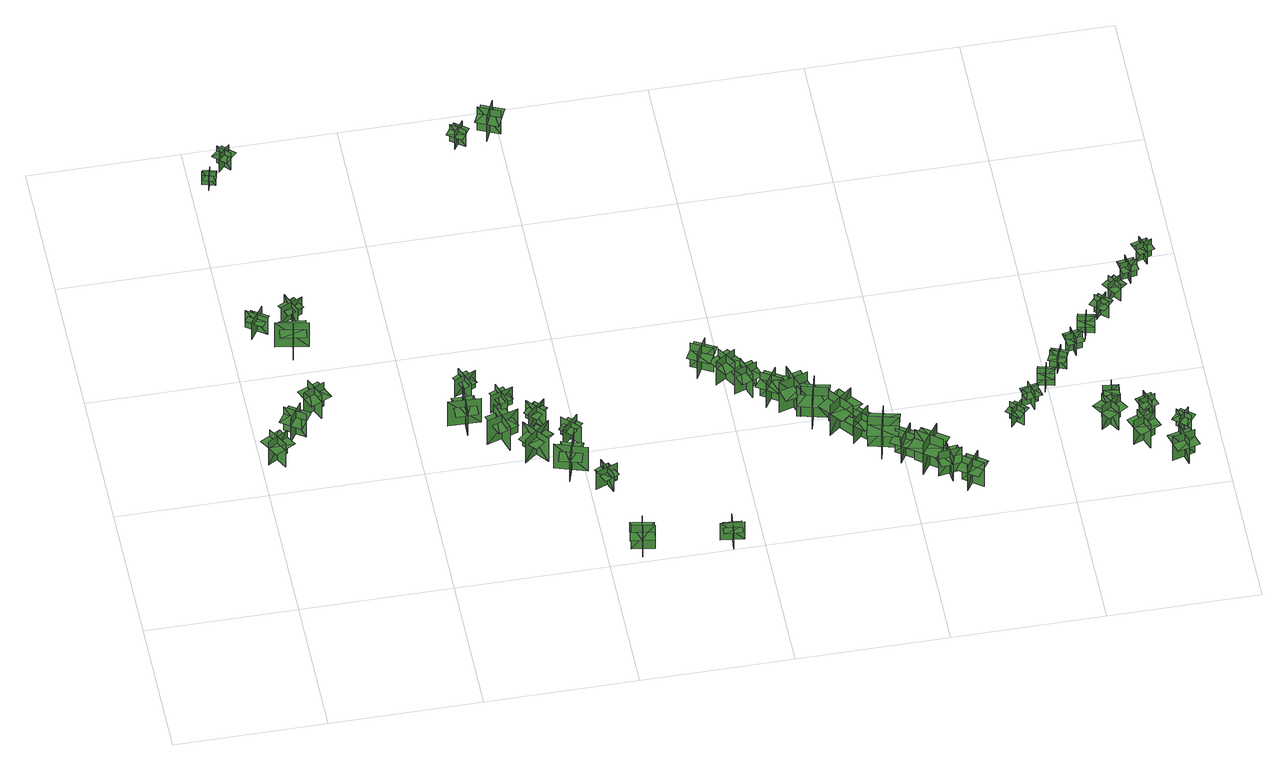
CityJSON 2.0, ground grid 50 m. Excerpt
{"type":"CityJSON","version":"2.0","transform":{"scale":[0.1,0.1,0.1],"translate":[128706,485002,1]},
"CityObjects":{
"tree1":{"type":"SolitaryVegetationObject","geometry":[{"type":"MultiSurface","lod":"1","boundaries":[[[0,1,2]],[[0,2,3]],[[4,5,6]],[[4,6,7]],[[8,9,10]],[[8,10,11]],[[8,11,12]],[[8,12,13]]]}]},
"tree2":{"type":"SolitaryVegetationObject","geometry":[{"type":"MultiSurface","lod":"1","boundaries":[[[14,15,16]],[[14,16,17]],[[18,19,20]],[[18,20,21]],[[22,23,24]],[[22,24,25]],[[22,25,26]],[[22,26,27]]]}]},
"tree3":{"type":"SolitaryVegetationObject","geometry":[{"type":"MultiSurface","lod":"1","boundaries":[[[28,29,30]],[[28,30,31]],[[32,33,34]],[[32,34,35]],[[36,37,38]],[[36,38,39]],[[36,39,40]],[[36,40,41]]]}]},
"tree4":{"type":"SolitaryVegetationObject","geometry":[{"type":"MultiSurface","lod":"1","boundaries":[[[42,43,44]],[[42,44,45]],[[46,47,48]],[[46,48,49]],[[50,51,52]],[[50,52,53]],[[50,53,54]],[[50,54,55]]]}]},
"tree5":{"type":"SolitaryVegetationObject","geometry":[{"type":"MultiSurface","lod":"1","boundaries":[[[56,57,58]],[[56,58,59]],[[60,61,62]],[[60,62,63]],[[64,65,66]],[[64,66,67]],[[64,67,68]],[[64,68,69]]]}]},
"tree6":{"type":"SolitaryVegetationObject","geometry":[{"type":"MultiSurface","lod":"1","boundaries":[[[70,71,72]],[[70,72,73]],[[74,75,76]],[[74,76,77]],[[78,79,80]],[[78,80,81]],[[78,81,82]],[[78,82,83]]]}]},
"tree7":{"type":"SolitaryVegetationObject","geometry":[{"type":"MultiSurface","lod":"1","boundaries":[[[84,85,86]],[[84,86,87]],[[88,89,90]],[[88,90,91]],[[92,93,94]],[[92,94,95]],[[92,95,96]],[[92,96,97]]]}]},
"tree8":{"type":"SolitaryVegetationObject","geometry":[{"type":"MultiSurface","lod":"1","boundaries":[[[98,99,100]],[[98,100,101]],[[102,103,104]],[[102,104,105]],[[106,107,108]],[[106,108,109]],[[106,109,110]],[[106,110,111]]]}]},
"tree9":{"type":"SolitaryVegetationObject","geometry":[{"type":"MultiSurface","lod":"1","boundaries":[[[112,113,114]],[[112,114,115]],[[116,117,118]],[[116,118,119]],[[120,121,122]],[[120,122,123]],[[120,123,124]],[[120,124,125]]]}]},
"tree10":{"type":"SolitaryVegetationObject","geometry":[{"type":"MultiSurface","lod":"1","boundaries":[[[126,127,128]],[[126,128,129]],[[130,131,132]],[[130,132,133]],[[134,135,136]],[[134,136,137]],[[134,137,138]],[[134,138,139]]]}]},
"tree11":{"type":"SolitaryVegetationObject","geometry":[{"type":"MultiSurface","lod":"1","boundaries":[[[140,141,142]],[[140,142,143]],[[144,145,146]],[[144,146,147]],[[148,149,150]],[[148,150,151]],[[148,151,152]],[[148,152,153]]]}]},
"tree12":{"type":"SolitaryVegetationObject","geometry":[{"type":"MultiSurface","lod":"1","boundaries":[[[154,155,156]],[[154,156,157]],[[158,159,160]],[[158,160,161]],[[162,163,164]],[[162,164,165]],[[162,165,166]],[[162,166,167]]]}]},
"tree13":{"type":"SolitaryVegetationObject","geometry":[{"type":"MultiSurface","lod":"1","boundaries":[[[168,169,170]],[[168,170,171]],[[172,173,174]],[[172,174,175]],[[176,177,178]],[[176,178,179]],[[176,179,180]],[[176,180,181]]]}]},
"tree14":{"type":"SolitaryVegetationObject","geometry":[{"type":"MultiSurface","lod":"1","boundaries":[[[182,183,184]],[[182,184,185]],[[186,187,188]],[[186,188,189]],[[190,191,192]],[[190,192,193]],[[190,193,194]],[[190,194,195]]]}]},
"tree15":{"type":"SolitaryVegetationObject","geometry":[{"type":"MultiSurface","lod":"1","boundaries":[[[196,197,198]],[[196,198,199]],[[200,201,202]],[[200,202,203]],[[204,205,206]],[[204,206,207]],[[204,207,208]],[[204,208,209]]]}]},
"tree16":{"type":"SolitaryVegetationObject","geometry":[{"type":"MultiSurface","lod":"1","boundaries":[[[210,211,212]],[[210,212,213]],[[214,215,216]],[[214,216,217]],[[218,219,220]],[[218,220,221]],[[218,221,222]],[[218,222,223]]]}]},
"tree17":{"type":"SolitaryVegetationObject","geometry":[{"type":"MultiSurface","lod":"1","boundaries":[[[224,225,226]],[[224,226,227]],[[228,229,230]],[[228,230,231]],[[232,233,234]],[[232,234,235]],[[232,235,236]],[[232,236,237]]]}]},
"tree18":{"type":"SolitaryVegetationObject","geometry":[{"type":"MultiSurface","lod":"1","boundaries":[[[238,239,240]],[[238,240,241]],[[242,243,244]],[[242,244,245]],[[246,247,248]],[[246,248,249]],[[246,249,250]],[[246,250,251]]]}]},
"tree19":{"type":"SolitaryVegetationObject","geometry":[{"type":"MultiSurface","lod":"1","boundaries":[[[252,253,254]],[[252,254,255]],[[256,257,258]],[[256,258,259]],[[260,261,262]],[[260,262,263]],[[260,263,264]],[[260,264,265]]]}]},
"tree20":{"type":"SolitaryVegetationObject","geometry":[{"type":"MultiSurface","lod":"1","boundaries":[[[266,267,268]],[[266,268,269]],[[270,271,272]],[[270,272,273]],[[274,275,276]],[[274,276,277]],[[274,277,278]],[[274,278,279]]]}]},
"tree21":{"type":"SolitaryVegetationObject","geometry":[{"type":"MultiSurface","lod":"1","boundaries":[[[280,281,282]],[[280,282,283]],[[284,285,286]],[[284,286,287]],[[288,289,290]],[[288,290,291]],[[288,291,292]],[[288,292,293]]]}]},
"tree22":{"type":"SolitaryVegetationObject","geometry":[{"type":"MultiSurface","lod":"1","boundaries":[[[294,295,296]],[[294,296,297]],[[298,299,300]],[[298,300,301]],[[302,303,304]],[[302,304,305]],[[302,305,306]],[[302,306,307]]]}]},
"tree23":{"type":"SolitaryVegetationObject","geometry":[{"type":"MultiSurface","lod":"1","boundaries":[[[308,309,310]],[[308,310,311]],[[312,313,314]],[[312,314,315]],[[316,317,318]],[[316,318,319]],[[316,319,320]],[[316,320,321]]]}]},
"tree24":{"type":"SolitaryVegetationObject","geometry":[{"type":"MultiSurface","lod":"1","boundaries":[[[322,323,324]],[[322,324,325]],[[326,327,328]],[[326,328,329]],[[330,331,332]],[[330,332,333]],[[330,333,334]],[[330,334,335]]]}]},
"tree25":{"type":"SolitaryVegetationObject","geometry":[{"type":"MultiSurface","lod":"1","boundaries":[[[336,337,338]],[[336,338,339]],[[340,341,342]],[[340,342,343]],[[344,345,346]],[[344,346,347]],[[344,347,348]],[[344,348,349]]]}]},
"tree26":{"type":"SolitaryVegetationObject","geometry":[{"type":"MultiSurface","lod":"1","boundaries":[[[350,351,352]],[[350,352,353]],[[354,355,356]],[[354,356,357]],[[358,359,360]],[[358,360,361]],[[358,361,362]],[[358,362,363]]]}]},
"tree27":{"type":"SolitaryVegetationObject","geometry":[{"type":"MultiSurface","lod":"1","boundaries":[[[364,365,366]],[[364,366,367]],[[368,369,370]],[[368,370,371]],[[372,373,374]],[[372,374,375]],[[372,375,376]],[[372,376,377]]]}]},
"tree28":{"type":"SolitaryVegetationObject","geometry":[{"type":"MultiSurface","lod":"1","boundaries":[[[378,379,380]],[[378,380,381]],[[382,383,384]],[[382,384,385]],[[386,387,388]],[[386,388,389]],[[386,389,390]],[[386,390,391]]]}]},
"tree29":{"type":"SolitaryVegetationObject","geometry":[{"type":"MultiSurface","lod":"1","boundaries":[[[392,393,394]],[[392,394,395]],[[396,397,398]],[[396,398,399]],[[400,401,402]],[[400,402,403]],[[400,403,404]],[[400,404,405]]]}]},
"tree30":{"type":"SolitaryVegetationObject","geometry":[{"type":"MultiSurface","lod":"1","boundaries":[[[406,407,408]],[[406,408,409]],[[410,411,412]],[[410,412,413]],[[414,415,416]],[[414,416,417]],[[414,417,418]],[[414,418,419]]]}]},
"tree31":{"type":"SolitaryVegetationObject","geometry":[{"type":"MultiSurface","lod":"1","boundaries":[[[420,421,422]],[[420,422,423]],[[424,425,426]],[[424,426,427]],[[428,429,430]],[[428,430,431]],[[428,431,432]],[[428,432,433]]]}]},
"tree32":{"type":"SolitaryVegetationObject","geometry":[{"type":"MultiSurface","lod":"1","boundaries":[[[434,435,436]],[[434,436,437]],[[438,439,440]],[[438,440,441]],[[442,443,444]],[[442,444,445]],[[442,445,446]],[[442,446,447]]]}]},
"tree33":{"type":"SolitaryVegetationObject","geometry":[{"type":"MultiSurface","lod":"1","boundaries":[[[448,449,450]],[[448,450,451]],[[452,453,454]],[[452,454,455]],[[456,457,458]],[[456,458,459]],[[456,459,460]],[[456,460,461]]]}]},
"tree34":{"type":"SolitaryVegetationObject","geometry":[{"type":"MultiSurface","lod":"1","boundaries":[[[462,463,464]],[[462,464,465]],[[466,467,468]],[[466,468,469]],[[470,471,472]],[[470,472,473]],[[470,473,474]],[[470,474,475]]]}]},
"tree35":{"type":"SolitaryVegetationObject","geometry":[{"type":"MultiSurface","lod":"1","boundaries":[[[476,477,478]],[[476,478,479]],[[480,481,482]],[[480,482,483]],[[484,485,486]],[[484,486,487]],[[484,487,488]],[[484,488,489]]]}]},
"tree36":{"type":"SolitaryVegetationObject","geometry":[{"type":"MultiSurface","lod":"1","boundaries":[[[490,491,492]],[[490,492,493]],[[494,495,496]],[[494,496,497]],[[498,499,500]],[[498,500,501]],[[498,501,502]],[[498,502,503]]]}]},
"tree37":{"type":"SolitaryVegetationObject","geometry":[{"type":"MultiSurface","lod":"1","boundaries":[[[504,505,506]],[[504,506,507]],[[508,509,510]],[[508,510,511]],[[512,513,514]],[[512,514,515]],[[512,515,516]],[[512,516,517]]]}]},
"tree38":{"type":"SolitaryVegetationObject","geometry":[{"type":"MultiSurface","lod":"1","boundaries":[[[518,519,520]],[[518,520,521]],[[522,523,524]],[[522,524,525]],[[526,527,528]],[[526,528,529]],[[526,529,530]],[[526,530,531]]]}]},
"tree39":{"type":"SolitaryVegetationObject","geometry":[{"type":"MultiSurface","lod":"1","boundaries":[[[532,533,534]],[[532,534,535]],[[536,537,538]],[[536,538,539]],[[540,541,542]],[[540,542,543]],[[540,543,544]],[[540,544,545]]]}]},
"tree40":{"type":"SolitaryVegetationObject","geometry":[{"type":"MultiSurface","lod":"1","boundaries":[[[546,547,548]],[[546,548,549]],[[550,551,552]],[[550,552,553]],[[554,555,556]],[[554,556,557]],[[554,557,558]],[[554,558,559]]]}]},
"tree41":{"type":"SolitaryVegetationObject","geometry":[{"type":"MultiSurface","lod":"1","boundaries":[[[560,561,562]],[[560,562,563]],[[564,565,566]],[[564,566,567]],[[568,569,570]],[[568,570,571]],[[568,571,572]],[[568,572,573]]]}]},
"tree42":{"type":"SolitaryVegetationObject","geometry":[{"type":"MultiSurface","lod":"1","boundaries":[[[574,575,576]],[[574,576,577]],[[578,579,580]],[[578,580,581]],[[582,583,584]],[[582,584,585]],[[582,585,586]],[[582,586,587]]]}]},
"tree43":{"type":"SolitaryVegetationObject","geometry":[{"type":"MultiSurface","lod":"1","boundaries":[[[588,589,590]],[[588,590,591]],[[592,593,594]],[[592,594,595]],[[596,597,598]],[[596,598,599]],[[596,599,600]],[[596,600,601]]]}]},
"tree44":{"type":"SolitaryVegetationObject","geometry":[{"type":"MultiSurface","lod":"1","boundaries":[[[602,603,604]],[[602,604,605]],[[606,607,608]],[[606,608,609]],[[610,611,612]],[[610,612,613]],[[610,613,614]],[[610,614,615]]]}]},
"tree45":{"type":"SolitaryVegetationObject","geometry":[{"type":"MultiSurface","lod":"1","boundaries":[[[616,617,618]],[[616,618,619]],[[620,621,622]],[[620,622,623]],[[624,625,626]],[[624,626,627]],[[624,627,628]],[[624,628,629]]]}]},
"tree46":{"type":"SolitaryVegetationObject","geometry":[{"type":"MultiSurface","lod":"1","boundaries":[[[630,631,632]],[[630,632,633]],[[634,635,636]],[[634,636,637]],[[638,639,640]],[[638,640,641]],[[638,641,642]],[[638,642,643]]]}]},
"tree47":{"type":"SolitaryVegetationObject","geometry":[{"type":"MultiSurface","lod":"1","boundaries":[[[644,645,646]],[[644,646,647]],[[648,649,650]],[[648,650,651]],[[652,653,654]],[[652,654,655]],[[652,655,656]],[[652,656,657]]]}]},
"tree48":{"type":"SolitaryVegetationObject","geometry":[{"type":"MultiSurface","lod":"1","boundaries":[[[658,659,660]],[[658,660,661]],[[662,663,664]],[[662,664,665]],[[666,667,668]],[[666,668,669]],[[666,669,670]],[[666,670,671]]]}]},
"tree49":{"type":"SolitaryVegetationObject","geometry":[{"type":"MultiSurface","lod":"1","boundaries":[[[672,673,674]],[[672,674,675]],[[676,677,678]],[[676,678,679]],[[680,681,682]],[[680,682,683]],[[680,683,684]],[[680,684,685]]]}]},
"tree50":{"type":"SolitaryVegetationObject","geometry":[{"type":"MultiSurface","lod":"1","boundaries":[[[686,687,688]],[[686,688,689]],[[690,691,692]],[[690,692,693]],[[694,695,696]],[[694,696,697]],[[694,697,698]],[[694,698,699]]]}]}
},
"vertices":[
[35,677,5],[73,609,5],[73,609,112],[35,677,112],[21,628,5],[88,665,5],[88,665,112],[21,628,112],[21,628,82],[39,594,82],[107,631,82],[88,665,82],[70,699,82],[2,662,82],
[160,722,7],[95,765,7],[95,765,114],[160,722,114],[150,773,7],[107,708,7],[107,708,114],[150,773,114],[150,773,84],[117,794,84],[75,729,84],[107,708,84],[139,687,84],[182,751,84],
[122,1175,12],[58,1220,12],[58,1220,89],[122,1175,89],[113,1227,12],[113,1227,89],[68,1163,89],[68,1163,12],[117,1179,69],[131,1201,69],[79,1234,69],[65,1212,69],[52,1190,69],[103,1157,69],
[239,843,8],[169,811,8],[169,811,116],[239,843,116],[191,861,8],[223,791,8],[223,791,116],[191,861,116],[191,861,86],[156,845,86],[188,775,86],[223,791,86],[258,807,86],[226,877,86],
[241,1101,11],[134,1120,11],[134,1120,120],[241,1101,120],[199,1161,11],[199,1161,120],[180,1054,120],[180,1054,11],[232,1103,91],[237,1139,91],[152,1150,91],[148,1114,91],[143,1079,91],[227,1067,91],
[173,1213,10],[244,1244,10],[244,1244,88],[173,1213,88],[222,1194,10],[222,1194,88],[191,1265,88],[191,1265,10],[180,1215,67],[191,1192,67],[245,1219,67],[234,1242,67],[223,1266,67],[168,1239,67],
[80,1840,10],[38,1852,10],[38,1852,71],[80,1840,71],[66,1866,10],[54,1823,10],[54,1823,71],[66,1866,71],[66,1866,54],[44,1871,54],[33,1829,54],[54,1823,54],[76,1817,54],[87,1860,54],
[140,1899,8],[101,1938,8],[101,1938,85],[140,1899,85],[140,1936,8],[102,1896,8],[102,1896,85],[140,1936,85],[140,1936,64],[121,1955,64],[82,1916,64],[102,1896,64],[121,1877,64],[160,1916,64],
[663,636,4],[667,745,4],[667,745,113],[663,636,113],[716,686,4],[716,686,113],[608,690,113],[608,690,4],[664,646,84],[700,646,84],[699,731,84],[663,731,84],[627,731,84],[627,646,84],
[672,850,10],[701,778,10],[701,778,88],[672,850,88],[652,802,10],[652,802,88],[724,831,88],[724,831,10],[674,844,67],[651,833,67],[676,778,67],[699,788,67],[723,799,67],[698,854,67],
[749,651,6],[782,547,6],[782,547,115],[749,651,115],[716,586,6],[716,586,115],[820,619,115],[820,619,6],[752,642,86],[718,629,86],[747,550,86],[781,562,86],[815,575,86],[786,654,86],
[774,763,8],[800,690,8],[800,690,86],[774,763,86],[752,716,8],[752,716,86],[825,742,86],[825,742,8],[776,757,65],[752,747,65],[775,691,65],[799,701,65],[823,710,65],[800,767,65],
[820,483,7],[905,551,7],[905,551,115],[820,483,115],[893,476,7],[893,476,115],[825,560,115],[825,560,7],[828,489,86],[852,462,86],[916,518,86],[892,545,86],[868,572,86],[804,516,86],
[856,620,8],[913,673,8],[913,673,86],[856,620,86],[909,619,8],[909,619,86],[856,676,86],[856,676,8],[861,625,65],[880,607,65],[922,650,65],[904,668,65],[886,686,65],[843,643,65],
[942,380,7],[975,484,7],[975,484,116],[942,380,116],[1007,414,7],[1007,414,116],[903,447,116],[903,447,7],[945,389,87],[980,380,87],[1002,462,87],[967,471,87],[932,481,87],[910,398,87],
[1078,58,7],[1154,45,7],[1154,45,114],[1078,58,114],[1107,16,7],[1120,92,7],[1120,92,114],[1107,16,114],[1107,16,84],[1146,10,84],[1158,86,84],[1120,92,84],[1082,99,84],[1069,22,84],
[1004,587,7],[950,531,7],[950,531,85],[1004,587,85],[951,586,7],[951,586,85],[1008,532,85],[1008,532,7],[999,583,64],[979,600,64],[939,554,64],[959,537,64],[978,520,64],[1018,566,64],
[1070,310,8],[1041,382,8],[1041,382,86],[1070,310,86],[1090,358,8],[1090,358,86],[1018,329,86],[1018,329,8],[1068,317,65],[1091,327,65],[1066,382,65],[1042,372,65],[1019,361,65],[1044,306,65],
[1439,38,2],[1362,47,2],[1362,47,80],[1439,38,80],[1406,79,2],[1406,79,80],[1397,2,80],[1397,2,2],[1432,39,59],[1434,64,59],[1374,69,59],[1371,44,59],[1369,18,59],[1430,13,59],
[852,1861,2],[884,1906,2],[884,1906,79],[852,1861,79],[888,1866,2],[843,1899,2],[843,1899,79],[888,1866,79],[888,1866,58],[904,1889,58],[859,1921,58],[843,1899,58],[827,1876,58],[872,1844,58],
[1007,1900,1],[937,1931,1],[937,1931,108],[1007,1900,108],[989,1948,1],[958,1877,1],[958,1877,108],[989,1948,108],[989,1948,78],[954,1964,78],[922,1893,78],[958,1877,78],[993,1861,78],[1025,1932,78],
[1457,810,8],[1420,742,8],[1420,742,116],[1457,810,116],[1407,796,8],[1476,759,8],[1476,759,116],[1407,796,116],[1407,796,85],[1389,762,85],[1457,725,85],[1476,759,85],[1494,793,85],[1426,830,85],
[1539,744,7],[1473,703,7],[1473,703,115],[1539,744,115],[1489,756,7],[1530,690,7],[1530,690,115],[1489,756,115],[1489,756,84],[1456,736,84],[1497,670,84],[1530,690,84],[1563,711,84],[1522,777,84],
[1597,680,6],[1524,655,6],[1524,655,114],[1597,680,114],[1551,703,6],[1576,630,6],[1576,630,114],[1551,703,114],[1551,703,84],[1514,690,84],[1540,617,84],[1576,630,84],[1613,643,84],[1588,716,84],
[1652,644,7],[1610,579,7],[1610,579,115],[1652,644,115],[1601,633,7],[1667,592,7],[1667,592,115],[1601,633,115],[1601,633,84],[1580,601,84],[1646,559,84],[1667,592,84],[1687,624,84],[1622,666,84],
[1710,520,7],[1681,615,7],[1681,615,145],[1710,520,145],[1742,578,7],[1646,550,7],[1646,550,145],[1742,578,145],[1742,578,106],[1728,626,106],[1632,597,106],[1646,550,106],[1660,502,106],[1756,530,106],
[1794,499,8],[1698,524,8],[1698,524,146],[1794,499,146],[1761,556,8],[1736,460,8],[1736,460,146],[1761,556,146],[1761,556,108],[1713,569,108],[1688,472,108],[1736,460,108],[1784,447,108],[1809,544,108],
[1794,486,9],[1856,408,9],[1856,408,148],[1794,486,148],[1786,420,9],[1864,482,9],[1864,482,148],[1786,420,148],[1786,420,109],[1817,381,109],[1895,444,109],[1864,482,109],[1833,521,109],[1755,459,109],
[1907,425,11],[1852,370,11],[1852,370,119],[1907,425,119],[1855,425,11],[1910,370,11],[1910,370,119],[1855,425,119],[1855,425,89],[1828,398,89],[1882,343,89],[1910,370,89],[1937,397,89],[1882,452,89],
[1950,385,12],[1927,288,12],[1927,288,151],[1950,385,151],[1893,351,12],[1990,327,12],[1990,327,151],[1893,351,151],[1893,351,112],[1881,303,112],[1978,279,112],[1990,327,112],[2002,376,112],[1905,399,112],
[1973,308,14],[2038,266,14],[2038,266,122],[1973,308,122],[1984,257,14],[2025,323,14],[2025,323,122],[1984,257,122],[1984,257,92],[2017,237,92],[2058,302,92],[2025,323,92],[1992,343,92],[1951,278,92],
[2043,195,15],[2101,276,15],[2101,276,154],[2043,195,154],[2108,205,15],[2027,263,15],[2027,263,154],[2108,205,154],[2108,205,115],[2137,246,115],[2056,304,115],[2027,263,115],[1998,223,115],[2079,165,115],
[2089,177,19],[2165,187,19],[2165,187,126],[2089,177,126],[2129,146,19],[2119,222,19],[2119,222,126],[2129,146,126],[2129,146,96],[2168,151,96],[2158,227,96],[2119,222,96],[2081,217,96],[2091,141,96],
[2158,146,23],[2221,101,23],[2221,101,131],[2158,146,131],[2166,95,23],[2211,158,23],[2211,158,131],[2166,95,131],[2166,95,101],[2198,73,101],[2242,136,101],[2211,158,101],[2179,180,101],[2134,117,101],
[2392,381,19],[2354,341,19],[2354,341,96],[2392,381,96],[2355,380,19],[2395,342,19],[2395,342,96],[2355,380,96],[2355,380,74],[2336,360,74],[2376,322,74],[2395,342,74],[2414,362,74],[2374,400,74],
[2458,438,16],[2404,426,16],[2404,426,93],[2458,438,93],[2427,458,16],[2439,404,16],[2439,404,93],[2427,458,93],[2427,458,72],[2400,452,72],[2412,398,72],[2439,404,72],[2466,410,72],[2454,464,72],
[2500,529,14],[2487,475,14],[2487,475,91],[2500,529,91],[2468,510,14],[2522,497,14],[2522,497,91],[2468,510,91],[2468,510,69],[2462,483,69],[2515,470,69],[2522,497,69],[2528,524,69],[2474,537,69],
[2539,548,11],[2560,600,11],[2560,600,88],[2539,548,88],[2573,562,11],[2522,583,11],[2522,583,88],[2573,562,88],[2573,562,67],[2583,588,67],[2532,609,67],[2522,583,67],[2511,558,67],[2562,537,67],
[2634,283,14],[2700,324,14],[2700,324,122],[2634,283,122],[2684,271,14],[2643,337,14],[2643,337,122],[2684,271,122],[2684,271,92],[2717,291,92],[2676,357,92],[2643,337,92],[2610,317,92],[2651,251,92],
[2583,637,10],[2638,646,10],[2638,646,87],[2583,637,87],[2613,615,10],[2604,670,10],[2604,670,87],[2613,615,87],[2613,615,65],[2641,620,65],[2631,674,65],[2604,670,65],[2577,665,65],[2586,611,65],
[2659,412,13],[2709,405,13],[2709,405,76],[2659,412,76],[2683,380,13],[2690,430,13],[2690,430,76],[2683,380,76],[2661,408,56],[2659,385,56],[2708,379,56],[2711,402,56],[2714,425,56],[2664,431,56],
[2741,253,9],[2771,181,9],[2771,181,117],[2741,253,117],[2721,205,9],[2793,235,9],[2793,235,117],[2721,205,117],[2721,205,87],[2737,169,87],[2808,200,87],[2793,235,87],[2778,271,87],[2706,240,87],
[2667,734,8],[2654,680,8],[2654,680,85],[2667,734,85],[2635,714,8],[2689,702,8],[2689,702,85],[2635,714,85],[2635,714,64],[2629,687,64],[2683,675,64],[2689,702,64],[2695,729,64],[2641,741,64],
[2795,298,16],[2778,351,16],[2778,351,93],[2795,298,93],[2812,331,16],[2759,314,16],[2759,314,93],[2812,331,93],[2812,331,71],[2803,358,71],[2751,340,71],[2759,314,71],[2768,288,71],[2820,305,71],
[2877,87,13],[2857,162,13],[2857,162,120],[2877,87,120],[2903,131,13],[2828,111,13],[2828,111,120],[2903,131,120],[2903,131,90],[2893,168,90],[2818,149,90],[2828,111,90],[2838,74,90],[2913,93,90],
[2704,795,7],[2745,758,7],[2745,758,84],[2704,795,84],[2705,758,7],[2743,799,7],[2743,799,84],[2705,758,84],[2705,758,62],[2726,740,62],[2763,780,62],[2743,799,62],[2722,818,62],[2685,777,62],
[2908,220,15],[2866,255,15],[2866,255,92],[2908,220,92],[2905,257,15],[2869,214,15],[2869,214,92],[2905,257,92],[2905,257,71],[2884,274,71],[2848,232,71],[2869,214,71],[2890,196,71],[2926,239,71],
[2763,868,6],[2796,824,6],[2796,824,83],[2763,868,83],[2757,831,6],[2802,865,6],[2802,865,83],[2757,831,83],[2757,831,61],[2774,809,61],[2818,843,61],[2802,865,61],[2785,887,61],[2741,854,61],
[2810,914,6],[2865,923,6],[2865,923,83],[2810,914,83],[2840,892,6],[2831,947,6],[2831,947,83],[2840,892,83],[2840,892,61],[2867,897,61],[2859,951,61],[2831,947,61],[2804,943,61],[2813,888,61],
[2874,982,5],[2926,1000,5],[2926,1000,82],[2874,982,82],[2907,966,5],[2889,1018,5],[2889,1018,82],[2907,966,82],[2907,966,61],[2933,975,61],[2915,1027,61],[2889,1018,61],[2863,1009,61],[2881,957,61]
]}
